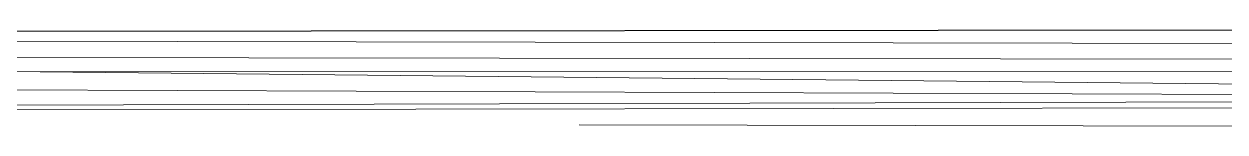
# Model space of a CAD drawing. Header units: millimetres. Extents: x 946 to 3601, y 223 to 2569.
# Drawn here: x 2548 to 2811.2, y 315.9 to 337.3 of the extents above; entities that cross this region are included whole.
import ezdxf

# ---------------------------------------------------------------- set-up
doc = ezdxf.new("R2010")
doc.units = ezdxf.units.MM
doc.layers.add('地质-地层线', color=7, linetype='Continuous', lineweight=15)
doc.layers.add('地质-地面线', color=7, linetype='Continuous')

msp = doc.modelspace()

# ---------------------------------------------------------------- linework, layer by layer
at = {"layer": '地质-地层线', "color": 7}
for p, q in [((2415.29, 334.89), (2923.99, 333.99)), ((2415.29, 331.29), (2923.99, 330.59)), ((2415.29, 327.89), (2923.99, 328.19)), ((2551.55, 327.97), (2923.99, 324.09)), ((2415.29, 324.49), (2923.99, 322.59)), ((2415.29, 320.29), (2923.99, 321.69)), ((2415.29, 319.39), (2923.99, 320.19)), ((2669.64, 316.29), (2923.99, 315.89))]:
    msp.add_line(p, q, dxfattribs=at)
at = {"layer": '地质-地面线', "color": 7, "linetype": 'Continuous'}
msp.add_line((2415.29, 336.69), (2923.99, 337.29), dxfattribs=at)

doc.saveas('drawing.dxf')
